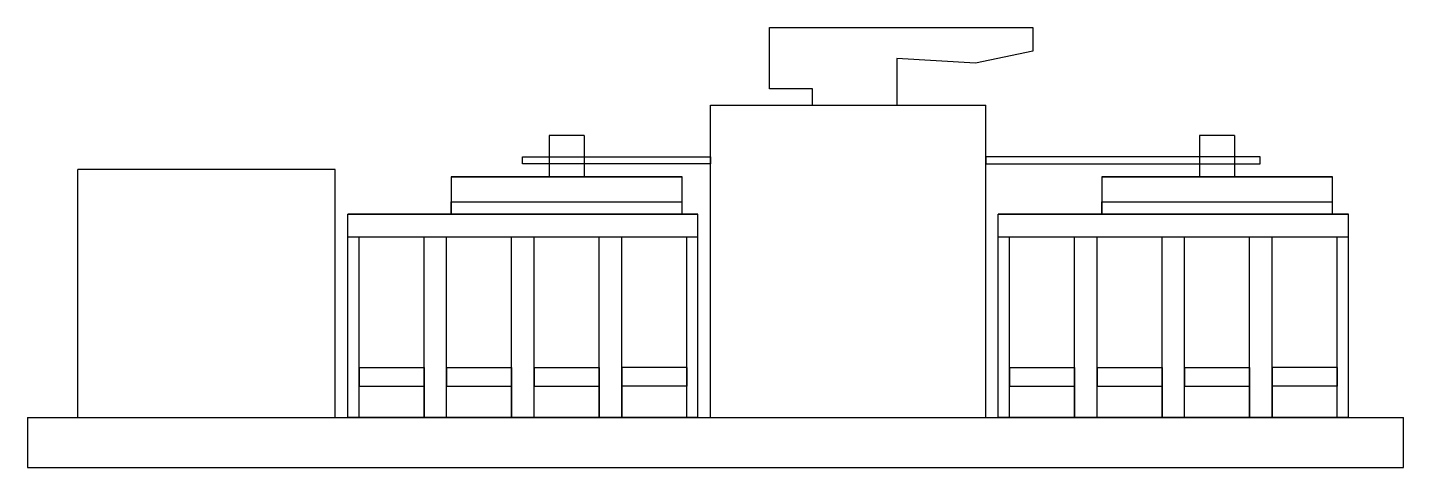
# Model space of a CAD drawing. Header units: millimetres. Extents: x -275 to 275, y -88 to 88.
import ezdxf

# ---------------------------------------------------------------- set-up
doc = ezdxf.new("R2010")
doc.units = ezdxf.units.MM
doc.layers.add('NETCHINH', color=7, linetype='CONTINUOUS')

msp = doc.modelspace()

# ---------------------------------------------------------------- linework, layer by layer
at = {"color": 7}
for p, q in [((21.52, 63.44), (21.52, 88)), ((21.52, 88), (126.85, 88)), ((126.85, 88), (126.85, 78.52)), ((126.85, 78.52), (103.95, 73.72)), ((103.95, 73.72), (72.48, 75.64)), ((72.48, 75.64), (72.48, 57)), ((38.71, 63.44), (21.52, 63.44)), ((38.71, 57), (38.71, 63.44)), ((-2, 57), (108, 57)), ((-2, -68), (-2, 57)), ((108, -68), (108, 57)), ((-254.84, -68), (-254.84, 31.22)), ((-152, 31.22), (-254.84, 31.22)), ((-152, -68), (-152, 31.22)), ((-275, -68), (-275, -88)), ((-275, -68), (275, -68)), ((275, -88), (275, -68)), ((-275, -88), (275, -88))]:
    msp.add_line(p, q, dxfattribs=at)
at = {"color": 1}
for p, q in [((-66.5, 44.81), (-66.5, 28.3)), ((-52.5, 44.81), (-52.5, 28.3)), ((193.5, 44.81), (193.5, 28.3)), ((207.5, 44.81), (207.5, 28.3)), ((-105.63, 18.3), (-13.38, 18.3)), ((154.37, 18.3), (246.62, 18.3)), ((-105.63, 13.3), (-13.38, 13.3)), ((154.37, 13.3), (246.62, 13.3)), ((-147, 4.25), (-7, 4.25)), ((-142.5, -68), (-142.5, 4.25)), ((-142.5, -68), (-142.5, 4.25)), ((-116.5, -68), (-116.5, 4.25)), ((-116.5, -68), (-116.5, 4.25)), ((-116.5, -68), (-116.5, 4.25)), ((-107.5, -68), (-107.5, 4.25)), ((-81.5, -68), (-81.5, 4.25)), ((-81.5, -68), (-81.5, 4.25)), ((-72.5, -68), (-72.5, 4.25)), ((-46.5, -68), (-46.5, 4.25)), ((-37.5, -68), (-37.5, 4.25)), ((-11.5, -68), (-11.5, 4.25)), ((113, 4.25), (253, 4.25)), ((117.5, -68), (117.5, 4.25)), ((117.5, -68), (117.5, 4.25)), ((143.5, -68), (143.5, 4.25)), ((143.5, -68), (143.5, 4.25)), ((143.5, -68), (143.5, 4.25)), ((152.5, -68), (152.5, 4.25)), ((178.5, -68), (178.5, 4.25)), ((178.5, -68), (178.5, 4.25)), ((187.5, -68), (187.5, 4.25)), ((213.5, -68), (213.5, 4.25)), ((222.5, -68), (222.5, 4.25)), ((248.5, -68), (248.5, 4.25)), ((-142.5, -48), (-142.5, -55.5)), ((-142.5, -48), (-142.5, -55.5)), ((-107.5, -48), (-107.5, -55.5)), ((-72.5, -48), (-72.5, -55.5)), ((-11.5, -48), (-11.5, -55.5)), ((117.5, -48), (117.5, -55.5)), ((117.5, -48), (117.5, -55.5)), ((152.5, -48), (152.5, -55.5)), ((187.5, -48), (187.5, -55.5)), ((248.5, -48), (248.5, -55.5)), ((-142.5, -55.5), (-116.5, -55.5)), ((-107.5, -55.5), (-81.5, -55.5)), ((-72.5, -55.5), (-46.5, -55.5)), ((-11.5, -55.5), (-37.5, -55.5)), ((117.5, -55.5), (143.5, -55.5)), ((152.5, -55.5), (178.5, -55.5)), ((187.5, -55.5), (213.5, -55.5)), ((248.5, -55.5), (222.5, -55.5)), ((-7, -68), (-147, -68)), ((-147, -68), (-7, -68)), ((-147, -68), (-7, -68)), ((113, -68), (253, -68)), ((253, -68), (113, -68)), ((113, -68), (253, -68)), ((113, -68), (253, -68))]:
    msp.add_line(p, q, dxfattribs=at)
at = {"color": 7}
for points in [[(-77.21, 36.27), (-2, 36.27), (-2, 33.43), (-77.21, 33.43)], [(217.66, 36.27), (108, 36.27), (108, 33.43), (217.66, 33.43)]]:
    msp.add_lwpolyline(points, close=True, dxfattribs=at)
at = {"color": 1}
for points in [[(-105.63, 28.3), (-105.63, 13.3), (-13.38, 13.3), (-13.38, 28.3)], [(154.37, 28.3), (154.37, 13.3), (246.62, 13.3), (246.62, 28.3)], [(-7, 13.3), (-7, 13.3), (-147, 13.3), (-147, 13.3)], [(253, 13.3), (253, 13.3), (113, 13.3), (113, 13.3)], [(-116.5, -68), (-142.5, -68), (-142.5, -48), (-116.5, -48)], [(-81.5, -68), (-107.5, -68), (-107.5, -48), (-81.5, -48)], [(-46.5, -68), (-72.5, -68), (-72.5, -48), (-46.5, -48)], [(-37.5, -68), (-11.5, -68), (-11.5, -48), (-37.5, -48)], [(143.5, -68), (117.5, -68), (117.5, -48), (143.5, -48)], [(178.5, -68), (152.5, -68), (152.5, -48), (178.5, -48)], [(213.5, -68), (187.5, -68), (187.5, -48), (213.5, -48)], [(222.5, -68), (248.5, -68), (248.5, -48), (222.5, -48)]]:
    msp.add_lwpolyline(points, close=True, dxfattribs=at)
at = {"layer": 'NETCHINH', "color": 1}
for p, q in [((-52.5, 44.81), (-66.5, 44.81)), ((-52.5, 44.81), (-66.5, 44.81)), ((207.5, 44.81), (193.5, 44.81)), ((207.5, 44.81), (193.5, 44.81)), ((-105.63, 28.3), (-13.38, 28.3)), ((-105.63, 28.3), (-13.38, 28.3)), ((154.37, 28.3), (246.62, 28.3)), ((154.37, 28.3), (246.62, 28.3)), ((-105.63, 13.3), (-105.63, 18.3)), ((-105.63, 18.3), (-13.38, 18.3)), ((-105.63, 18.3), (-13.38, 18.3)), ((-105.63, 13.3), (-105.63, 18.3)), ((-13.38, 13.3), (-13.38, 18.3)), ((-13.38, 13.3), (-13.38, 18.3)), ((154.37, 13.3), (154.37, 18.3)), ((154.37, 18.3), (246.62, 18.3)), ((154.37, 18.3), (246.62, 18.3)), ((154.37, 13.3), (154.37, 18.3)), ((246.62, 13.3), (246.62, 18.3)), ((246.62, 13.3), (246.62, 18.3)), ((-147, 13.3), (-7, 13.3)), ((-147, -68), (-147, 13.3)), ((-147, -68), (-147, 13.3)), ((-147, 13.3), (-7, 13.3)), ((-147, -68), (-147, 13.3)), ((-147, -68), (-147, 13.3)), ((-7, 13.3), (-147, 13.3)), ((-7, 13.3), (-147, 13.3)), ((-7, -68), (-7, 13.3)), ((-7, -68), (-7, 13.3)), ((-7, -68), (-7, 13.3)), ((-7, -68), (-7, 13.3)), ((-7, -68), (-7, 13.3)), ((-7, -68), (-7, 13.3)), ((-7, -68), (-7, 13.3)), ((-7, -68), (-7, 13.3)), ((-7, -68), (-7, 13.3)), ((-7, -68), (-7, 13.3)), ((113, 13.3), (253, 13.3)), ((113, -68), (113, 13.3)), ((113, -68), (113, 13.3)), ((113, 13.3), (253, 13.3)), ((113, -68), (113, 13.3)), ((113, -68), (113, 13.3)), ((253, 13.3), (113, 13.3)), ((253, 13.3), (113, 13.3)), ((253, -68), (253, 13.3)), ((253, -68), (253, 13.3)), ((253, -68), (253, 13.3)), ((253, -68), (253, 13.3)), ((253, -68), (253, 13.3)), ((253, -68), (253, 13.3)), ((253, -68), (253, 13.3)), ((253, -68), (253, 13.3)), ((253, -68), (253, 13.3)), ((253, -68), (253, 13.3)), ((253, -68), (253, 13.3)), ((253, -68), (253, 13.3)), ((253, -68), (253, 13.3)), ((253, -68), (253, 13.3))]:
    msp.add_line(p, q, dxfattribs=at)

doc.saveas('drawing.dxf')
